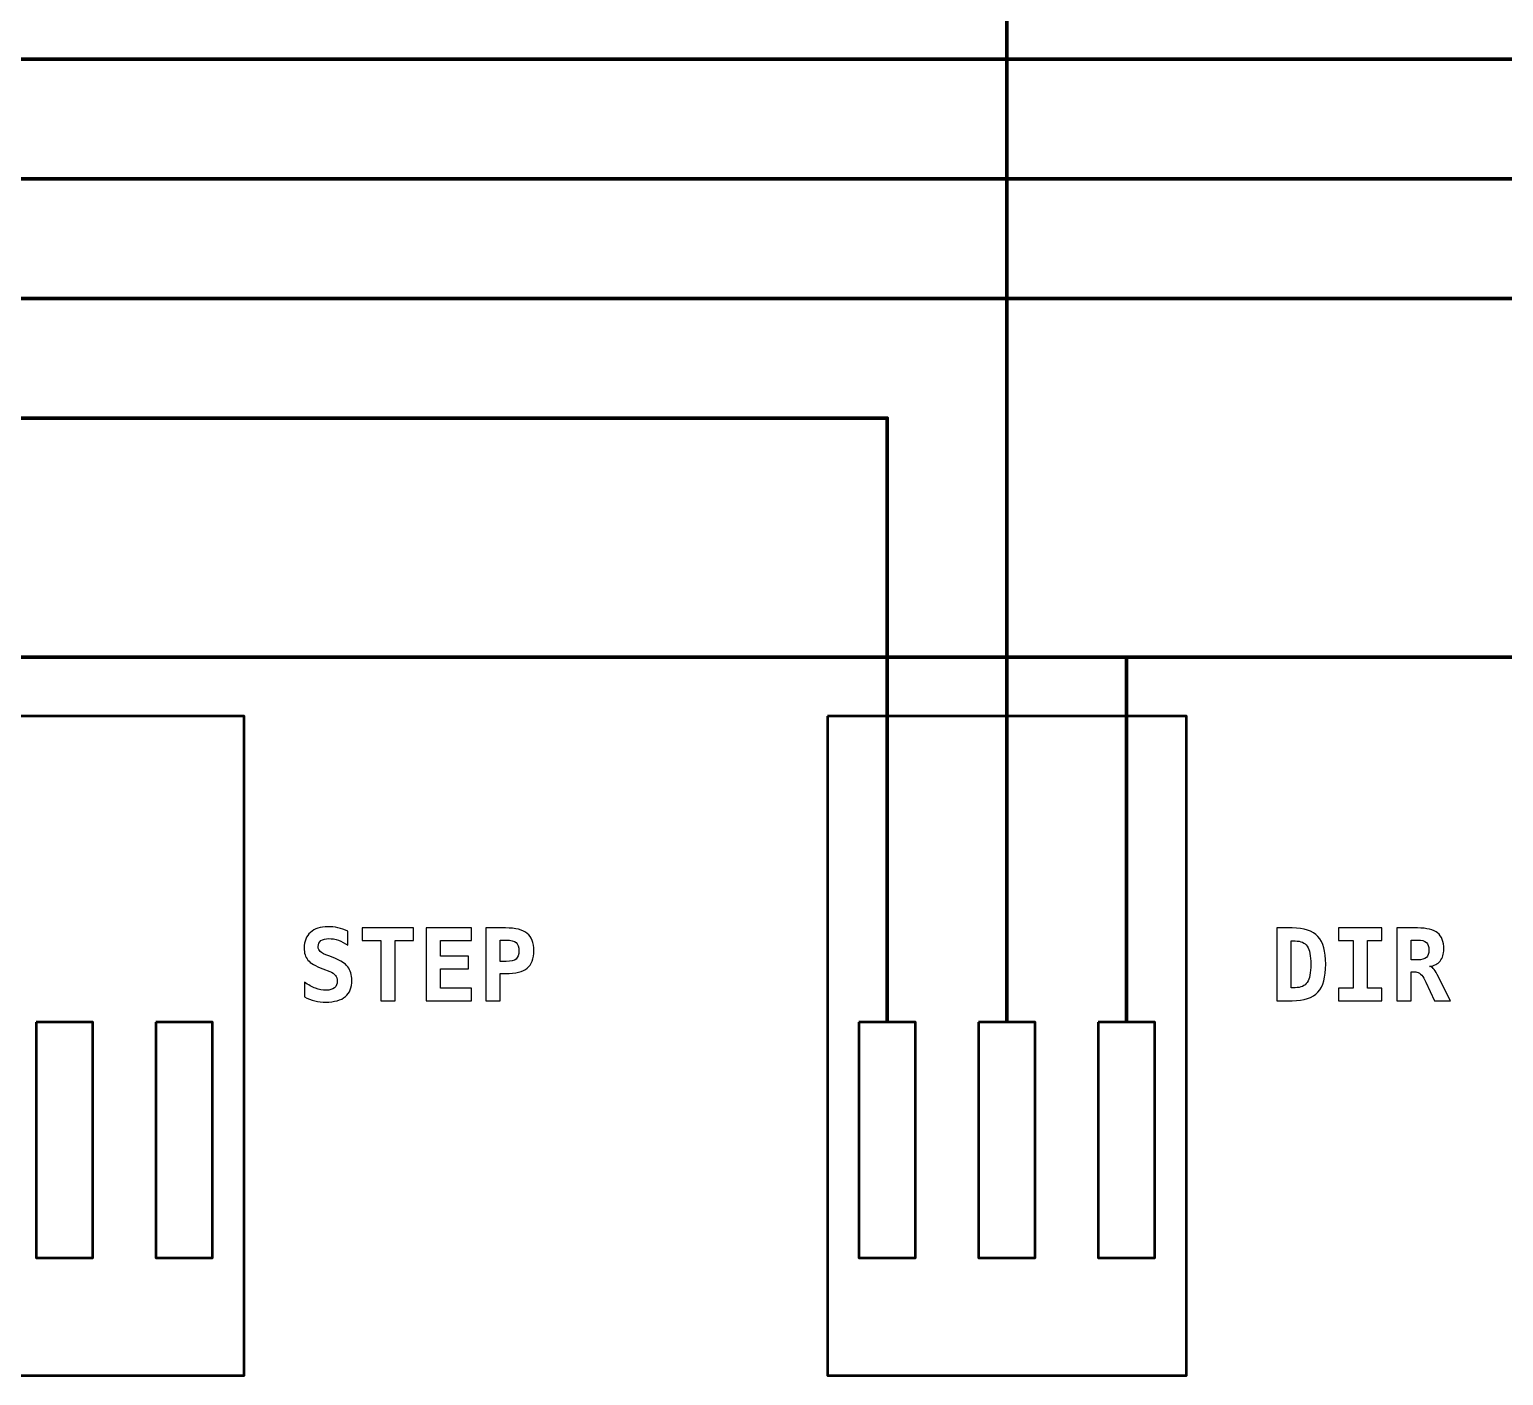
# Model space of a CAD drawing. Header units: centimetres. Extents: x -7.5 to 7.5, y -7.5 to 7.5.
# Drawn here: x -1.201 to 1.927, y -2.324 to 0.534 of the extents above; entities that cross this region are included whole.
import ezdxf

# ---------------------------------------------------------------- set-up
doc = ezdxf.new("R2010")
doc.units = ezdxf.units.CM
doc.header["$MEASUREMENT"] = 0
doc.layers.add('Layer 1', color=7, linetype='Continuous')

msp = doc.modelspace()

# ---------------------------------------------------------------- linework, layer by layer
at = {"layer": 'Layer 1', "lineweight": 70}
for points, knots in [([(-3.304, 3.26459), (-3.304, 3.26459), (-5.032, 3.2646), (-5.032, 3.2646), (-5.032, 3.2646), (-5.032, 3.2646), (-5.032, -0.79941), (-5.032, -0.79941), (-5.032, -0.79941), (-5.032, -0.79941), (1.127, -0.79941), (1.127, -0.79941)], [0, 0, 0, 0, 0.3333333, 0.3333333, 0.3333333, 0.3333333, 0.6666667, 0.6666667, 0.6666667, 0.6666667, 1, 1, 1, 1]), ([(3, -0.79941), (3, -0.79941), (1.127, -0.79941), (1.127, -0.79941), (1.127, -0.79941), (1.127, -0.79941), (1.127, -1.57441), (1.127, -1.57441)], [0, 0, 0, 0, 0.5, 0.5, 0.5, 0.5, 1, 1, 1, 1])]:
    msp.add_open_spline(points, degree=3, knots=knots, dxfattribs=at)
at = {"layer": 'Layer 1', "color": 5, "lineweight": 70}
msp.add_open_spline([(2.796, 2.75659), (2.796, 2.75659), (5.032, 2.75659), (5.032, 2.75659), (5.032, 2.75659), (5.032, 2.75659), (5.032, -0.03741), (5.032, -0.03741), (5.032, -0.03741), (5.032, -0.03741), (-2.746, -0.03741), (-2.746, -0.03741), (-2.746, -0.03741), (-2.746, -0.03741), (-2.746, -1.57441), (-2.746, -1.57441)], degree=3, knots=[0, 0, 0, 0, 0.25, 0.25, 0.25, 0.25, 0.5, 0.5, 0.5, 0.5, 0.75, 0.75, 0.75, 0.75, 1, 1, 1, 1], dxfattribs=at)
at = {"layer": 'Layer 1', "color": 3, "lineweight": 70}
msp.add_open_spline([(2.85081, 2.50259), (2.85081, 2.50259), (4.778, 2.5026), (4.778, 2.5026), (4.778, 2.5026), (4.778, 2.5026), (4.778, 0.21659), (4.778, 0.21659), (4.778, 0.21659), (4.778, 0.21659), (-3, 0.21659), (-3, 0.21659), (-3, 0.21659), (-3, 0.21659), (-3, -1.57441), (-3, -1.57441)], degree=3, knots=[0, 0, 0, 0, 0.25, 0.25, 0.25, 0.25, 0.5, 0.5, 0.5, 0.5, 0.75, 0.75, 0.75, 0.75, 1, 1, 1, 1], dxfattribs=at)
at = {"layer": 'Layer 1', "color": 2, "lineweight": 70}
msp.add_open_spline([(2.796, 2.24859), (2.796, 2.24859), (4.524, 2.24859), (4.524, 2.24859), (4.524, 2.24859), (4.524, 2.24859), (4.524, 0.47059), (4.524, 0.47059), (4.524, 0.47059), (4.524, 0.47059), (-3.254, 0.47059), (-3.254, 0.47059), (-3.254, 0.47059), (-3.254, 0.47059), (-3.254, -1.57441), (-3.254, -1.57441)], degree=3, knots=[0, 0, 0, 0, 0.25, 0.25, 0.25, 0.25, 0.5, 0.5, 0.5, 0.5, 0.75, 0.75, 0.75, 0.75, 1, 1, 1, 1], dxfattribs=at)
at = {"layer": 'Layer 1', "color": 30, "lineweight": 70}
msp.add_open_spline([(2.796, 1.99459), (2.796, 1.99459), (4.27, 1.99459), (4.27, 1.99459), (4.27, 1.99459), (4.27, 1.99459), (4.27, 0.72459), (4.27, 0.72459), (4.27, 0.72459), (4.27, 0.72459), (-3.508, 0.72459), (-3.508, 0.72459), (-3.508, 0.72459), (-3.508, 0.72459), (-3.508, -1.57441), (-3.508, -1.57441)], degree=3, knots=[0, 0, 0, 0, 0.25, 0.25, 0.25, 0.25, 0.5, 0.5, 0.5, 0.5, 0.75, 0.75, 0.75, 0.75, 1, 1, 1, 1], dxfattribs=at)
at = {"layer": 'Layer 1', "color": 1, "lineweight": 70}
msp.add_open_spline([(2.796, 1.74059), (2.796, 1.74059), (3.508, 1.74059), (3.508, 1.74059), (3.508, 1.74059), (3.508, 1.74059), (3.508, 0.97859), (3.508, 0.97859), (3.508, 0.97859), (3.508, 0.97859), (0.873, 0.97859), (0.873, 0.97859), (0.873, 0.97859), (0.873, 0.97859), (0.873, -1.57441), (0.873, -1.57441)], degree=3, knots=[0, 0, 0, 0, 0.25, 0.25, 0.25, 0.25, 0.5, 0.5, 0.5, 0.5, 0.75, 0.75, 0.75, 0.75, 1, 1, 1, 1], dxfattribs=at)
at = {"layer": 'Layer 1', "color": 202, "lineweight": 70}
msp.add_open_spline([(-3.304, 1.48659), (-3.304, 1.48659), (-4.27, 1.4866), (-4.27, 1.4866), (-4.27, 1.4866), (-4.27, 1.4866), (-4.27, -0.2914), (-4.27, -0.2914), (-4.27, -0.2914), (-4.27, -0.2914), (0.619, -0.29141), (0.619, -0.29141), (0.619, -0.29141), (0.619, -0.29141), (0.619, -1.57441), (0.619, -1.57441)], degree=3, knots=[0, 0, 0, 0, 0.25, 0.25, 0.25, 0.25, 0.5, 0.5, 0.5, 0.5, 0.75, 0.75, 0.75, 0.75, 1, 1, 1, 1], dxfattribs=at)
at = {"layer": 'Layer 1', "lineweight": 53}
for points in [[(-1.508, -0.92441), (-1.508, -0.92441), (-0.746, -0.92441), (-0.746, -0.92441), (-0.746, -0.92441), (-0.746, -0.92441), (-0.746, -2.32441), (-0.746, -2.32441), (-0.746, -2.32441), (-0.746, -2.32441), (-1.508, -2.32441), (-1.508, -2.32441), (-1.508, -2.32441), (-1.508, -2.32441), (-1.508, -0.92441), (-1.508, -0.92441)], [(0.492, -0.92441), (0.492, -0.92441), (1.254, -0.92441), (1.254, -0.92441), (1.254, -0.92441), (1.254, -0.92441), (1.254, -2.32441), (1.254, -2.32441), (1.254, -2.32441), (1.254, -2.32441), (0.492, -2.32441), (0.492, -2.32441), (0.492, -2.32441), (0.492, -2.32441), (0.492, -0.92441), (0.492, -0.92441)], [(-1.187, -1.57441), (-1.187, -1.57441), (-1.067, -1.57441), (-1.067, -1.57441), (-1.067, -1.57441), (-1.067, -1.57441), (-1.067, -2.07441), (-1.067, -2.07441), (-1.067, -2.07441), (-1.067, -2.07441), (-1.187, -2.07441), (-1.187, -2.07441), (-1.187, -2.07441), (-1.187, -2.07441), (-1.187, -1.57441), (-1.187, -1.57441)], [(-0.933, -1.57441), (-0.933, -1.57441), (-0.813, -1.57441), (-0.813, -1.57441), (-0.813, -1.57441), (-0.813, -1.57441), (-0.813, -2.07441), (-0.813, -2.07441), (-0.813, -2.07441), (-0.813, -2.07441), (-0.933, -2.07441), (-0.933, -2.07441), (-0.933, -2.07441), (-0.933, -2.07441), (-0.933, -1.57441), (-0.933, -1.57441)], [(0.559, -1.57441), (0.559, -1.57441), (0.679, -1.57441), (0.679, -1.57441), (0.679, -1.57441), (0.679, -1.57441), (0.679, -2.07441), (0.679, -2.07441), (0.679, -2.07441), (0.679, -2.07441), (0.559, -2.07441), (0.559, -2.07441), (0.559, -2.07441), (0.559, -2.07441), (0.559, -1.57441), (0.559, -1.57441)], [(0.813, -1.57441), (0.813, -1.57441), (0.933, -1.57441), (0.933, -1.57441), (0.933, -1.57441), (0.933, -1.57441), (0.933, -2.07441), (0.933, -2.07441), (0.933, -2.07441), (0.933, -2.07441), (0.813, -2.07441), (0.813, -2.07441), (0.813, -2.07441), (0.813, -2.07441), (0.813, -1.57441), (0.813, -1.57441)], [(1.067, -1.57441), (1.067, -1.57441), (1.187, -1.57441), (1.187, -1.57441), (1.187, -1.57441), (1.187, -1.57441), (1.187, -2.07441), (1.187, -2.07441), (1.187, -2.07441), (1.187, -2.07441), (1.067, -2.07441), (1.067, -2.07441), (1.067, -2.07441), (1.067, -2.07441), (1.067, -1.57441), (1.067, -1.57441)]]:
    msp.add_open_spline(points, degree=3, knots=[0, 0, 0, 0, 0.25, 0.25, 0.25, 0.25, 0.5, 0.5, 0.5, 0.5, 0.75, 0.75, 0.75, 0.75, 1, 1, 1, 1], dxfattribs=at)
at = {"layer": 'Layer 1'}
for points, knots in [([(-0.57919, -1.4608), (-0.59454, -1.45494), (-0.60495, -1.44877), (-0.61042, -1.44235), (-0.61042, -1.44235), (-0.61585, -1.43589), (-0.61856, -1.42725), (-0.61856, -1.41635), (-0.61856, -1.41635), (-0.61856, -1.40238), (-0.61408, -1.39137), (-0.60512, -1.3834), (-0.60512, -1.3834), (-0.59616, -1.37539), (-0.58389, -1.37141), (-0.56822, -1.37141), (-0.56822, -1.37141), (-0.56113, -1.37141), (-0.55404, -1.37222), (-0.54695, -1.37384), (-0.54695, -1.37384), (-0.53982, -1.37546), (-0.5328, -1.37783), (-0.52585, -1.381), (-0.52585, -1.381), (-0.52585, -1.381), (-0.52585, -1.41078), (-0.52585, -1.41078), (-0.52585, -1.41078), (-0.53242, -1.40615), (-0.53905, -1.40266), (-0.54579, -1.40023), (-0.54579, -1.40023), (-0.55256, -1.39783), (-0.55923, -1.39663), (-0.56586, -1.39663), (-0.56586, -1.39663), (-0.57323, -1.39663), (-0.57888, -1.39811), (-0.58279, -1.40107), (-0.58279, -1.40107), (-0.58671, -1.40404), (-0.58868, -1.40827), (-0.58868, -1.41377), (-0.58868, -1.41377), (-0.58868, -1.41804), (-0.58724, -1.42157), (-0.58438, -1.42436), (-0.58438, -1.42436), (-0.58152, -1.42715), (-0.57556, -1.43025), (-0.56646, -1.4336), (-0.56646, -1.4336), (-0.56646, -1.4336), (-0.55334, -1.43858), (-0.55334, -1.43858), (-0.55334, -1.43858), (-0.54095, -1.44313), (-0.53182, -1.44916), (-0.52596, -1.45667), (-0.52596, -1.45667), (-0.5201, -1.46419), (-0.51717, -1.47364), (-0.51717, -1.48507), (-0.51717, -1.48507), (-0.51717, -1.50067), (-0.52176, -1.51227), (-0.53097, -1.51996), (-0.53097, -1.51996), (-0.54018, -1.52765), (-0.55408, -1.5315), (-0.57267, -1.5315), (-0.57267, -1.5315), (-0.58032, -1.5315), (-0.58798, -1.53058), (-0.59567, -1.52875), (-0.59567, -1.52875), (-0.60332, -1.52691), (-0.61077, -1.52423), (-0.61793, -1.52063), (-0.61793, -1.52063), (-0.61793, -1.52063), (-0.61793, -1.48909), (-0.61793, -1.48909), (-0.61793, -1.48909), (-0.60982, -1.49488), (-0.60191, -1.49922), (-0.59433, -1.50204), (-0.59433, -1.50204), (-0.58671, -1.50486), (-0.57919, -1.50627), (-0.57175, -1.50627), (-0.57175, -1.50627), (-0.56424, -1.50627), (-0.55842, -1.50458), (-0.55429, -1.50116), (-0.55429, -1.50116), (-0.55016, -1.49774), (-0.54808, -1.49297), (-0.54808, -1.48684), (-0.54808, -1.48684), (-0.54808, -1.48221), (-0.54945, -1.47816), (-0.55221, -1.4747), (-0.55221, -1.4747), (-0.55496, -1.47121), (-0.55894, -1.46846), (-0.5642, -1.46648), (-0.5642, -1.46648), (-0.5642, -1.46648), (-0.57919, -1.4608), (-0.57919, -1.4608)], [0, 0, 0, 0, 0.0357143, 0.0357143, 0.0357143, 0.0357143, 0.0714286, 0.0714286, 0.0714286, 0.0714286, 0.1071429, 0.1071429, 0.1071429, 0.1071429, 0.1428571, 0.1428571, 0.1428571, 0.1428571, 0.1785714, 0.1785714, 0.1785714, 0.1785714, 0.2142857, 0.2142857, 0.2142857, 0.2142857, 0.25, 0.25, 0.25, 0.25, 0.2857143, 0.2857143, 0.2857143, 0.2857143, 0.3214286, 0.3214286, 0.3214286, 0.3214286, 0.3571429, 0.3571429, 0.3571429, 0.3571429, 0.3928571, 0.3928571, 0.3928571, 0.3928571, 0.4285714, 0.4285714, 0.4285714, 0.4285714, 0.4642857, 0.4642857, 0.4642857, 0.4642857, 0.5, 0.5, 0.5, 0.5, 0.5357143, 0.5357143, 0.5357143, 0.5357143, 0.5714286, 0.5714286, 0.5714286, 0.5714286, 0.6071429, 0.6071429, 0.6071429, 0.6071429, 0.6428571, 0.6428571, 0.6428571, 0.6428571, 0.6785714, 0.6785714, 0.6785714, 0.6785714, 0.7142857, 0.7142857, 0.7142857, 0.7142857, 0.75, 0.75, 0.75, 0.75, 0.7857143, 0.7857143, 0.7857143, 0.7857143, 0.8214286, 0.8214286, 0.8214286, 0.8214286, 0.8571429, 0.8571429, 0.8571429, 0.8571429, 0.8928571, 0.8928571, 0.8928571, 0.8928571, 0.9285714, 0.9285714, 0.9285714, 0.9285714, 0.9642857, 0.9642857, 0.9642857, 0.9642857, 1, 1, 1, 1]), ([(-0.42552, -1.5285), (-0.42552, -1.5285), (-0.456, -1.5285), (-0.456, -1.5285), (-0.456, -1.5285), (-0.456, -1.5285), (-0.456, -1.40086), (-0.456, -1.40086), (-0.456, -1.40086), (-0.456, -1.40086), (-0.49516, -1.40086), (-0.49516, -1.40086), (-0.49516, -1.40086), (-0.49516, -1.40086), (-0.49516, -1.37419), (-0.49516, -1.37419), (-0.49516, -1.37419), (-0.49516, -1.37419), (-0.38636, -1.37419), (-0.38636, -1.37419), (-0.38636, -1.37419), (-0.38636, -1.37419), (-0.38636, -1.40086), (-0.38636, -1.40086), (-0.38636, -1.40086), (-0.38636, -1.40086), (-0.42552, -1.40086), (-0.42552, -1.40086), (-0.42552, -1.40086), (-0.42552, -1.40086), (-0.42552, -1.5285), (-0.42552, -1.5285)], [0, 0, 0, 0, 0.125, 0.125, 0.125, 0.125, 0.25, 0.25, 0.25, 0.25, 0.375, 0.375, 0.375, 0.375, 0.5, 0.5, 0.5, 0.5, 0.625, 0.625, 0.625, 0.625, 0.75, 0.75, 0.75, 0.75, 0.875, 0.875, 0.875, 0.875, 1, 1, 1, 1]), ([(-0.26355, -1.5285), (-0.26355, -1.5285), (-0.35968, -1.5285), (-0.35968, -1.5285), (-0.35968, -1.5285), (-0.35968, -1.5285), (-0.35968, -1.37419), (-0.35968, -1.37419), (-0.35968, -1.37419), (-0.35968, -1.37419), (-0.26355, -1.37419), (-0.26355, -1.37419), (-0.26355, -1.37419), (-0.26355, -1.37419), (-0.26355, -1.40107), (-0.26355, -1.40107), (-0.26355, -1.40107), (-0.26355, -1.40107), (-0.3292, -1.40107), (-0.3292, -1.40107), (-0.3292, -1.40107), (-0.3292, -1.40107), (-0.3292, -1.43434), (-0.3292, -1.43434), (-0.3292, -1.43434), (-0.3292, -1.43434), (-0.26976, -1.43434), (-0.26976, -1.43434), (-0.26976, -1.43434), (-0.26976, -1.43434), (-0.26976, -1.46122), (-0.26976, -1.46122), (-0.26976, -1.46122), (-0.26976, -1.46122), (-0.3292, -1.46122), (-0.3292, -1.46122), (-0.3292, -1.46122), (-0.3292, -1.46122), (-0.3292, -1.50162), (-0.3292, -1.50162), (-0.3292, -1.50162), (-0.3292, -1.50162), (-0.26355, -1.50162), (-0.26355, -1.50162), (-0.26355, -1.50162), (-0.26355, -1.50162), (-0.26355, -1.5285), (-0.26355, -1.5285)], [0, 0, 0, 0, 0.0833333, 0.0833333, 0.0833333, 0.0833333, 0.1666667, 0.1666667, 0.1666667, 0.1666667, 0.25, 0.25, 0.25, 0.25, 0.3333333, 0.3333333, 0.3333333, 0.3333333, 0.4166667, 0.4166667, 0.4166667, 0.4166667, 0.5, 0.5, 0.5, 0.5, 0.5833333, 0.5833333, 0.5833333, 0.5833333, 0.6666667, 0.6666667, 0.6666667, 0.6666667, 0.75, 0.75, 0.75, 0.75, 0.8333333, 0.8333333, 0.8333333, 0.8333333, 0.9166667, 0.9166667, 0.9166667, 0.9166667, 1, 1, 1, 1]), ([(-0.23285, -1.37419), (-0.23285, -1.37419), (-0.19098, -1.37419), (-0.19098, -1.37419), (-0.19098, -1.37419), (-0.1697, -1.37419), (-0.15439, -1.37797), (-0.14505, -1.38555), (-0.14505, -1.38555), (-0.1357, -1.39314), (-0.13104, -1.40545), (-0.13104, -1.42245), (-0.13104, -1.42245), (-0.13104, -1.43946), (-0.1357, -1.45177), (-0.14505, -1.45935), (-0.14505, -1.45935), (-0.15439, -1.46694), (-0.1697, -1.47071), (-0.19098, -1.47071), (-0.19098, -1.47071), (-0.19098, -1.47071), (-0.20237, -1.47071), (-0.20237, -1.47071), (-0.20237, -1.47071), (-0.20237, -1.47071), (-0.20237, -1.5285), (-0.20237, -1.5285), (-0.20237, -1.5285), (-0.20237, -1.5285), (-0.23285, -1.5285), (-0.23285, -1.5285), (-0.23285, -1.5285), (-0.23285, -1.5285), (-0.23285, -1.37419), (-0.23285, -1.37419)], [0, 0, 0, 0, 0.1111111, 0.1111111, 0.1111111, 0.1111111, 0.2222222, 0.2222222, 0.2222222, 0.2222222, 0.3333333, 0.3333333, 0.3333333, 0.3333333, 0.4444444, 0.4444444, 0.4444444, 0.4444444, 0.5555556, 0.5555556, 0.5555556, 0.5555556, 0.6666667, 0.6666667, 0.6666667, 0.6666667, 0.7777778, 0.7777778, 0.7777778, 0.7777778, 0.8888889, 0.8888889, 0.8888889, 0.8888889, 1, 1, 1, 1]), ([(1.44596, -1.37419), (1.44596, -1.37419), (1.47862, -1.37419), (1.47862, -1.37419), (1.47862, -1.37419), (1.50381, -1.37419), (1.52198, -1.38019), (1.53306, -1.39222), (1.53306, -1.39222), (1.54417, -1.40425), (1.54971, -1.4239), (1.54971, -1.45121), (1.54971, -1.45121), (1.54971, -1.47855), (1.54417, -1.49827), (1.53306, -1.51037), (1.53306, -1.51037), (1.52198, -1.52247), (1.50381, -1.5285), (1.47862, -1.5285), (1.47862, -1.5285), (1.47862, -1.5285), (1.44596, -1.5285), (1.44596, -1.5285), (1.44596, -1.5285), (1.44596, -1.5285), (1.44596, -1.37419), (1.44596, -1.37419)], [0, 0, 0, 0, 0.1428571, 0.1428571, 0.1428571, 0.1428571, 0.2857143, 0.2857143, 0.2857143, 0.2857143, 0.4285714, 0.4285714, 0.4285714, 0.4285714, 0.5714286, 0.5714286, 0.5714286, 0.5714286, 0.7142857, 0.7142857, 0.7142857, 0.7142857, 0.8571429, 0.8571429, 0.8571429, 0.8571429, 1, 1, 1, 1]), ([(1.57702, -1.40107), (1.57702, -1.40107), (1.57702, -1.37419), (1.57702, -1.37419), (1.57702, -1.37419), (1.57702, -1.37419), (1.66889, -1.37419), (1.66889, -1.37419), (1.66889, -1.37419), (1.66889, -1.37419), (1.66889, -1.40107), (1.66889, -1.40107), (1.66889, -1.40107), (1.66889, -1.40107), (1.63819, -1.40107), (1.63819, -1.40107), (1.63819, -1.40107), (1.63819, -1.40107), (1.63819, -1.50162), (1.63819, -1.50162), (1.63819, -1.50162), (1.63819, -1.50162), (1.66889, -1.50162), (1.66889, -1.50162), (1.66889, -1.50162), (1.66889, -1.50162), (1.66889, -1.5285), (1.66889, -1.5285), (1.66889, -1.5285), (1.66889, -1.5285), (1.57702, -1.5285), (1.57702, -1.5285), (1.57702, -1.5285), (1.57702, -1.5285), (1.57702, -1.50162), (1.57702, -1.50162), (1.57702, -1.50162), (1.57702, -1.50162), (1.60771, -1.50162), (1.60771, -1.50162), (1.60771, -1.50162), (1.60771, -1.50162), (1.60771, -1.40107), (1.60771, -1.40107), (1.60771, -1.40107), (1.60771, -1.40107), (1.57702, -1.40107), (1.57702, -1.40107)], [0, 0, 0, 0, 0.0833333, 0.0833333, 0.0833333, 0.0833333, 0.1666667, 0.1666667, 0.1666667, 0.1666667, 0.25, 0.25, 0.25, 0.25, 0.3333333, 0.3333333, 0.3333333, 0.3333333, 0.4166667, 0.4166667, 0.4166667, 0.4166667, 0.5, 0.5, 0.5, 0.5, 0.5833333, 0.5833333, 0.5833333, 0.5833333, 0.6666667, 0.6666667, 0.6666667, 0.6666667, 0.75, 0.75, 0.75, 0.75, 0.8333333, 0.8333333, 0.8333333, 0.8333333, 0.9166667, 0.9166667, 0.9166667, 0.9166667, 1, 1, 1, 1]), ([(1.77007, -1.45565), (1.7731, -1.45625), (1.77575, -1.4577), (1.77797, -1.45995), (1.77797, -1.45995), (1.78023, -1.46218), (1.78294, -1.46655), (1.78619, -1.47301), (1.78619, -1.47301), (1.78619, -1.47301), (1.81413, -1.5285), (1.81413, -1.5285), (1.81413, -1.5285), (1.81413, -1.5285), (1.78062, -1.5285), (1.78062, -1.5285), (1.78062, -1.5285), (1.78062, -1.5285), (1.76202, -1.48955), (1.76202, -1.48955), (1.76202, -1.48955), (1.76146, -1.48846), (1.76072, -1.48694), (1.75984, -1.485), (1.75984, -1.485), (1.7544, -1.47336), (1.74798, -1.46754), (1.74061, -1.46754), (1.74061, -1.46754), (1.74061, -1.46754), (1.73091, -1.46754), (1.73091, -1.46754), (1.73091, -1.46754), (1.73091, -1.46754), (1.73091, -1.5285), (1.73091, -1.5285), (1.73091, -1.5285), (1.73091, -1.5285), (1.70043, -1.5285), (1.70043, -1.5285), (1.70043, -1.5285), (1.70043, -1.5285), (1.70043, -1.37419), (1.70043, -1.37419), (1.70043, -1.37419), (1.70043, -1.37419), (1.74446, -1.37419), (1.74446, -1.37419), (1.74446, -1.37419), (1.76428, -1.37419), (1.77853, -1.37772), (1.78718, -1.38474), (1.78718, -1.38474), (1.79582, -1.39176), (1.80016, -1.40319), (1.80016, -1.41907), (1.80016, -1.41907), (1.80016, -1.42965), (1.79759, -1.43812), (1.7924, -1.4444), (1.7924, -1.4444), (1.78725, -1.45064), (1.7798, -1.45442), (1.77007, -1.45565)], [0, 0, 0, 0, 0.0625, 0.0625, 0.0625, 0.0625, 0.125, 0.125, 0.125, 0.125, 0.1875, 0.1875, 0.1875, 0.1875, 0.25, 0.25, 0.25, 0.25, 0.3125, 0.3125, 0.3125, 0.3125, 0.375, 0.375, 0.375, 0.375, 0.4375, 0.4375, 0.4375, 0.4375, 0.5, 0.5, 0.5, 0.5, 0.5625, 0.5625, 0.5625, 0.5625, 0.625, 0.625, 0.625, 0.625, 0.6875, 0.6875, 0.6875, 0.6875, 0.75, 0.75, 0.75, 0.75, 0.8125, 0.8125, 0.8125, 0.8125, 0.875, 0.875, 0.875, 0.875, 0.9375, 0.9375, 0.9375, 0.9375, 1, 1, 1, 1]), ([(-0.20237, -1.39984), (-0.20237, -1.39984), (-0.20237, -1.44507), (-0.20237, -1.44507), (-0.20237, -1.44507), (-0.20237, -1.44507), (-0.18985, -1.44507), (-0.18985, -1.44507), (-0.18985, -1.44507), (-0.17986, -1.44507), (-0.17284, -1.44337), (-0.16882, -1.44002), (-0.16882, -1.44002), (-0.16477, -1.43664), (-0.16275, -1.43078), (-0.16275, -1.42245), (-0.16275, -1.42245), (-0.16275, -1.41413), (-0.16477, -1.40827), (-0.16882, -1.40488), (-0.16882, -1.40488), (-0.17284, -1.40153), (-0.17986, -1.39984), (-0.18985, -1.39984), (-0.18985, -1.39984), (-0.18985, -1.39984), (-0.20237, -1.39984), (-0.20237, -1.39984)], [0, 0, 0, 0, 0.1428571, 0.1428571, 0.1428571, 0.1428571, 0.2857143, 0.2857143, 0.2857143, 0.2857143, 0.4285714, 0.4285714, 0.4285714, 0.4285714, 0.5714286, 0.5714286, 0.5714286, 0.5714286, 0.7142857, 0.7142857, 0.7142857, 0.7142857, 0.8571429, 0.8571429, 0.8571429, 0.8571429, 1, 1, 1, 1]), ([(1.47644, -1.40167), (1.47644, -1.40167), (1.47644, -1.50102), (1.47644, -1.50102), (1.47644, -1.50102), (1.47644, -1.50102), (1.48469, -1.50102), (1.48469, -1.50102), (1.48469, -1.50102), (1.49669, -1.50102), (1.50526, -1.49724), (1.51034, -1.48969), (1.51034, -1.48969), (1.51545, -1.48214), (1.51799, -1.4693), (1.51799, -1.45121), (1.51799, -1.45121), (1.51799, -1.43321), (1.51545, -1.42044), (1.51034, -1.41293), (1.51034, -1.41293), (1.50526, -1.40541), (1.49669, -1.40167), (1.48469, -1.40167), (1.48469, -1.40167), (1.48469, -1.40167), (1.47644, -1.40167), (1.47644, -1.40167)], [0, 0, 0, 0, 0.1428571, 0.1428571, 0.1428571, 0.1428571, 0.2857143, 0.2857143, 0.2857143, 0.2857143, 0.4285714, 0.4285714, 0.4285714, 0.4285714, 0.5714286, 0.5714286, 0.5714286, 0.5714286, 0.7142857, 0.7142857, 0.7142857, 0.7142857, 0.8571429, 0.8571429, 0.8571429, 0.8571429, 1, 1, 1, 1]), ([(1.73091, -1.39984), (1.73091, -1.39984), (1.73091, -1.44189), (1.73091, -1.44189), (1.73091, -1.44189), (1.73091, -1.44189), (1.74527, -1.44189), (1.74527, -1.44189), (1.74527, -1.44189), (1.75359, -1.44189), (1.75959, -1.44027), (1.76319, -1.43699), (1.76319, -1.43699), (1.76682, -1.43371), (1.76862, -1.42831), (1.76862, -1.42083), (1.76862, -1.42083), (1.76862, -1.41332), (1.76682, -1.40792), (1.76326, -1.40471), (1.76326, -1.40471), (1.75966, -1.40146), (1.75366, -1.39984), (1.74527, -1.39984), (1.74527, -1.39984), (1.74527, -1.39984), (1.73091, -1.39984), (1.73091, -1.39984)], [0, 0, 0, 0, 0.1428571, 0.1428571, 0.1428571, 0.1428571, 0.2857143, 0.2857143, 0.2857143, 0.2857143, 0.4285714, 0.4285714, 0.4285714, 0.4285714, 0.5714286, 0.5714286, 0.5714286, 0.5714286, 0.7142857, 0.7142857, 0.7142857, 0.7142857, 0.8571429, 0.8571429, 0.8571429, 0.8571429, 1, 1, 1, 1])]:
    msp.add_open_spline(points, degree=3, knots=knots, dxfattribs=at)

doc.saveas('drawing.dxf')
